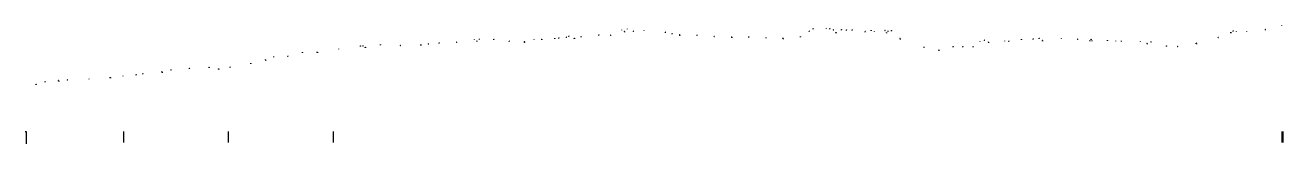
# Model space of a CAD drawing. Header units: metres. Extents: x 418141 to 634354, y 3209888 to 3220191.
# Drawn here: x 576053 to 634354, y 3214662 to 3220191 of the extents above; entities that cross this region are included whole.
import ezdxf

# ---------------------------------------------------------------- set-up
doc = ezdxf.new("R2010")
doc.units = ezdxf.units.M
for name, color, linetype in [('BV', 4, 'Continuous'), ('shir', 4, 'Continuous'), ('TXT', 2, 'Continuous')]:
    doc.layers.add(name, color=color, linetype=linetype)

# ---------------------------------------------------------------- blocks, each defined once
blk = doc.blocks.new('AV')
at = {"color": 4}
blk.add_lwpolyline([(-4, 17), (0, 24), (4, 17)], close=True, dxfattribs=at)
blk.add_lwpolyline([(0, 0), (0, 17)], dxfattribs=at)
blk = doc.blocks.new('AV.BV.BO')
at = {"layer": 'BV', "color": 4}
for points in [[(-8, 20), (-5, 26), (-1, 20)], [(-5, 3), (5, 3), (5, -3), (-5, -3)]]:
    blk.add_lwpolyline(points, close=True, dxfattribs=at)
for points in [[(-5, 3), (-5, 20)], [(5, 3), (-5, -3)], [(-5, 3), (5, -3)], [(5, -3), (5, -20)]]:
    blk.add_lwpolyline(points, dxfattribs=at)
blk.add_solid([(8, -20), (1, -20), (5, -26), (1, -20)], dxfattribs=at)
blk = doc.blocks.new('BO.BV.BO')
at = {"layer": 'BV'}
h = blk.add_hatch(color=4, dxfattribs=at)
h.dxf.hatch_style = 1
h.paths.add_polyline_path([(-1, -20), (-8, -20), (-5, -26)])
h = blk.add_hatch(color=4, dxfattribs=at)
h.dxf.hatch_style = 1
h.paths.add_polyline_path([(8, -20), (1, -20), (5, -26)])
at = {"layer": 'BV', "color": 4}
for p, q in [((-5, 3), (5, -3)), ((5, 3), (-5, -3)), ((-5, 3), (5, 3)), ((-5, -3), (-5, 3)), ((5, 3), (5, -3)), ((-5, -3), (-5, -20)), ((5, -3), (-5, -3)), ((5, -3), (5, -20))]:
    blk.add_line(p, q, dxfattribs=at)

msp = doc.modelspace()

# ---------------------------------------------------------------- linework, layer by layer
at = {"flags": 128}
for points in [[(576053, 3215236), (576103, 3215236), (576103, 3214662)], [(580615, 3215236), (580615, 3214736)], [(585471, 3215236), (585471, 3214736)], [(590327, 3215236), (590327, 3214736)], [(634304, 3215236), (634304, 3214736)], [(634354, 3215236), (634354, 3214736)]]:
    msp.add_lwpolyline(points, dxfattribs=at)
at = {"layer": 'TXT'}
for points in [[(596992, 3219450), (596992, 3219424)], [(599197, 3219405), (599197, 3219378)], [(601510, 3219573), (601510, 3219547)], [(603831, 3219895), (603831, 3219868)], [(606397, 3219726), (606397, 3219700)], [(608805, 3219627), (608805, 3219601)], [(608805, 3219627), (608805, 3219601)], [(611185, 3219565), (611185, 3219539)], [(613645, 3219838), (613645, 3219811)], [(615980, 3219837), (615980, 3219811)], [(616610, 3219550), (616610, 3219523)], [(623203, 3219469), (623203, 3219442)], [(625505, 3219472), (625505, 3219446)], [(589597, 3218925), (589597, 3218899)], [(591825, 3219155), (591825, 3219129)], [(594397, 3219259), (594397, 3219233)], [(618411, 3219020), (618411, 3218994)], [(620705, 3219395), (620705, 3219369)], [(628060, 3219331), (628060, 3219304)], [(587197, 3218569), (587197, 3218543)], [(579997, 3217742), (579997, 3217715)], [(582397, 3218001), (582397, 3217975)], [(585026, 3218146), (585026, 3218120)], [(577608, 3217589), (577608, 3217563)]]:
    msp.add_lwpolyline(points, dxfattribs=at)

# ---------------------------------------------------------------- block references
for p in [(596992, 3219450), (601510, 3219573), (603831, 3219895), (613645, 3219838), (615980, 3219837), (623203, 3219469), (625407, 3219468), (591825, 3219155), (628060, 3219331), (585026, 3218146)]:
    msp.add_blockref('BO.BV.BO', p)
at = {"layer": 'BV', "xscale": -1}
for p, rotation in [((599197, 3219405), 359.8497015995719), ((606397, 3219726), 359.8497016356707)]:
    msp.add_blockref('AV.BV.BO', p, dxfattribs=dict(at, rotation=rotation))
at = {"layer": 'BV'}
for p, xscale, yscale, zscale, rotation in [((608805, 3219627), -0.4999999999999984, 0.5, 0.5, 359.8497016243568), ((608805, 3219627), -0.4999999999999984, 0.5, 0.5, 359.8497016243568), ((611185, 3219565), 0.5, 0.5, 0.5, 0.1502983643292953), ((616610, 3219550), 0.4999999999999984, 0.4999999999999984, 0.4999999999999984, 0.1502983756431637), ((620705, 3219395), -0.4999999999999987, 0.5, 0.5, 359.8497016243568), ((618411, 3219020), 0.4999999999999983, 0.4999999999999983, 0.4999999999999983, 0.1502983756431637)]:
    msp.add_blockref('AV.BV.BO', p, dxfattribs=dict(at, xscale=xscale, yscale=yscale, zscale=zscale, rotation=rotation))
for p in [(631945, 3219827), (630345, 3219324)]:
    msp.add_blockref('AV.BV.BO', p, dxfattribs=at)
at = {"layer": 'BV', "rotation": 0.150298364329295}
for p in [(589597, 3218925), (594397, 3219259), (587197, 3218569), (579997, 3217742), (582397, 3218001), (577608, 3217589)]:
    msp.add_blockref('AV.BV.BO', p, dxfattribs=at)
at = {"layer": 'shir', "color": 6}
for p in [(603973, 3219996), (612581, 3220005), (613202, 3220029), (613359, 3220006), (634304, 3220167), (596880, 3219497), (597114, 3219526), (597786, 3219507), (598497, 3219425), (599646, 3219498), (599997, 3219504), (600605, 3219556), (600798, 3219572), (601142, 3219607), (601263, 3219656), (601831, 3219630), (602652, 3219706), (603197, 3219701), (603711, 3219946), (604258, 3219889), (604748, 3219917), (605729, 3219836), (606047, 3219769), (607197, 3219701), (607997, 3219640), (609605, 3219619), (610405, 3219589), (611997, 3219631), (612402, 3219888), (613531, 3219952), (613890, 3219954), (614131, 3219944), (614395, 3219943), (614998, 3219868), (615274, 3219925), (615423, 3219873), (615914, 3219916), (616054, 3219884), (616208, 3219910), (620325, 3219420), (620531, 3219467), (621465, 3219437), (621657, 3219419), (622243, 3219505), (622785, 3219524), (623065, 3219553), (624095, 3219549), (624845, 3219515), (625465, 3219505), (626224, 3219463), (626613, 3219440), (626874, 3219433), (627754, 3219408), (628245, 3219388), (631360, 3219593), (632057, 3219897), (632204, 3219886), (632683, 3219888), (633545, 3219961), (588907, 3218903), (590594, 3219064), (591594, 3219196), (591715, 3219203), (592524, 3219256), (593457, 3219219), (594757, 3219299), (595249, 3219337), (596057, 3219376), (617723, 3219142), (619065, 3219166), (619524, 3219165), (619997, 3219164), (628955, 3219200), (629481, 3219175), (585557, 3218217), (586517, 3218389), (587578, 3218704), (588237, 3218723), (579017, 3217667), (580597, 3217807), (581203, 3217861), (581508, 3217911), (582817, 3218086), (583677, 3218161), (584578, 3218206), (576558, 3217412), (576980, 3217537), (578012, 3217626)]:
    msp.add_blockref('AV', p, dxfattribs=at)

doc.saveas('drawing.dxf')
